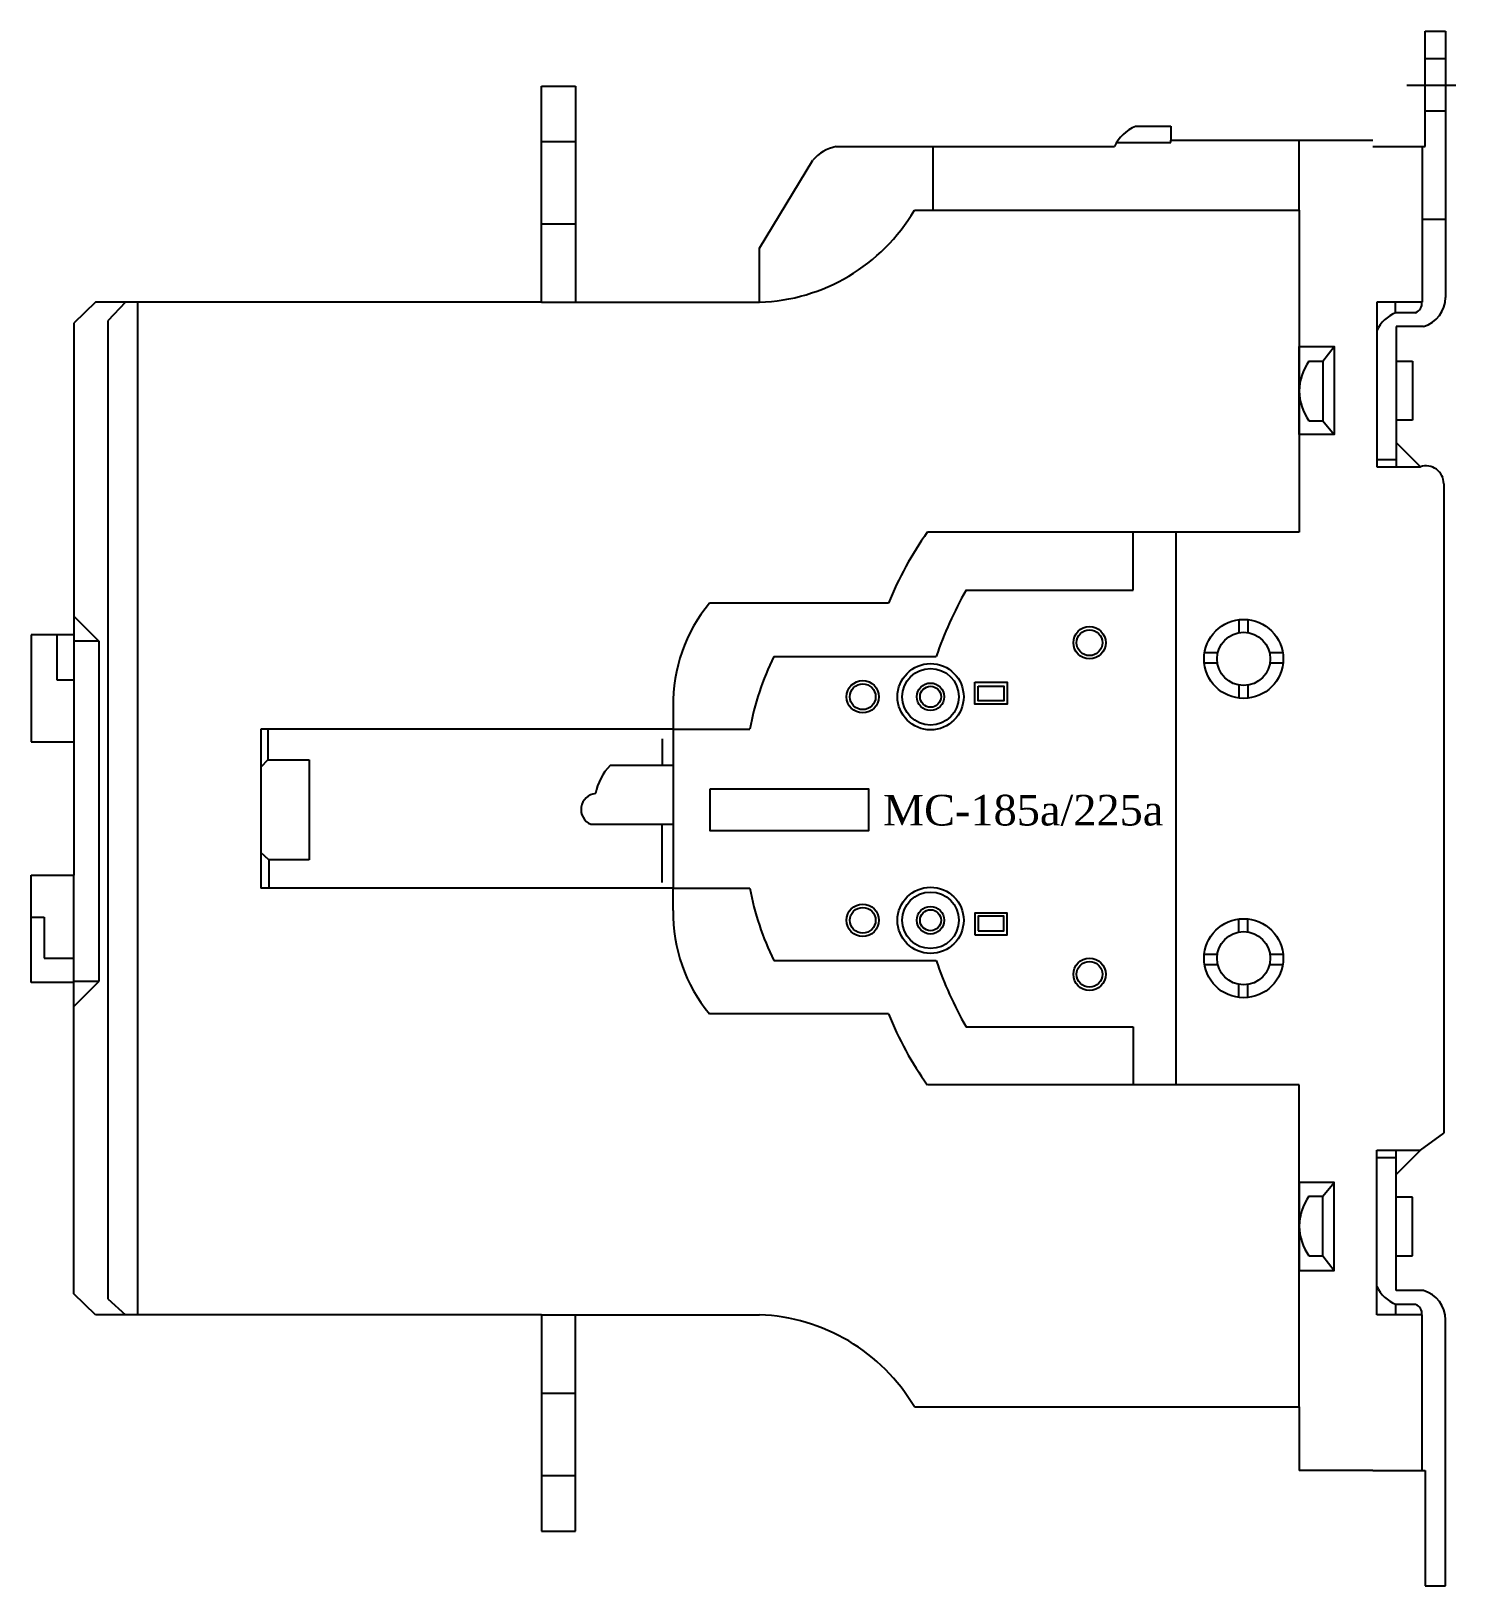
# Model space of a CAD drawing. Header units: millimetres. Extents: x 0 to 186, y 0 to 203.
import ezdxf

# ---------------------------------------------------------------- set-up
doc = ezdxf.new("R2010")
doc.units = ezdxf.units.MM
doc.styles.add('ss', font='romans.shx', dxfattribs={"height": 2.5, "bigfont": 'gsg1.shx'})

# ---------------------------------------------------------------- blocks, each defined once
blk = doc.blocks.new('CC MC185a')
at = {"color": 7}
for p, q in [((3492, 646.02), (3492, 661.08)), ((3492, 661.08), (3494.63, 661.08)), ((3494.63, 661.08), (3494.63, 626.33)), ((3492, 657.5), (3494.63, 657.5)), ((3376.71, 625.7), (3376.71, 653.92)), ((3376.71, 653.92), (3381.13, 653.92)), ((3381.13, 653.92), (3381.13, 625.7)), ((3489.58, 654.03), (3496, 654.03)), ((3492, 650.66), (3494.63, 650.66)), ((3454.2, 648.66), (3458.83, 648.66)), ((3458.83, 648.66), (3458.83, 646.87)), ((3376.71, 646.66), (3381.13, 646.66)), ((3415.14, 646.02), (3451.46, 646.02)), ((3427.77, 646.02), (3427.77, 637.71)), ((3451.76, 646.56), (3458.83, 646.56)), ((3458.83, 646.87), (3485.16, 646.87)), ((3458.83, 646.56), (3458.83, 646.87)), ((3475.57, 637.71), (3475.57, 646.87)), ((3485.16, 646.02), (3492, 646.02)), ((3491.58, 646.02), (3491.58, 627.07)), ((3405.14, 632.76), (3412.08, 644.23)), ((3425.35, 637.71), (3474.63, 637.71)), ((3474.63, 637.71), (3475.57, 637.71)), ((3475.57, 637.71), (3475.57, 595.69)), ((3376.71, 635.92), (3381.13, 635.92)), ((3491.58, 636.55), (3494.63, 636.55)), ((3405.14, 625.7), (3405.14, 632.76)), ((3491.58, 627.07), (3491.58, 625.7)), ((3318.53, 625.7), (3315.69, 622.96)), ((3376.71, 625.7), (3318.53, 625.7)), ((3322.43, 625.7), (3320.11, 623.28)), ((3324.01, 625.7), (3324.01, 493.56)), ((3376.71, 625.7), (3405.14, 625.7)), ((3491.58, 625.7), (3485.68, 625.7)), ((3485.68, 625.7), (3485.68, 604.22)), ((3488.1, 624.33), (3488.1, 625.7)), ((3315.69, 622.96), (3315.69, 582.32)), ((3320.11, 623.28), (3320.11, 495.67)), ((3490.74, 624.33), (3488.1, 624.33)), ((3491.79, 622.54), (3488.21, 622.54)), ((3488.21, 622.54), (3488.21, 618.02)), ((3478.63, 618.02), (3480.1, 619.91)), ((3476.84, 618.02), (3478.63, 618.02)), ((3478.63, 618.02), (3478.63, 610.22)), ((3488.21, 618.02), (3490.32, 618.02)), ((3488.21, 618.02), (3488.21, 610.33)), ((3490.32, 618.02), (3490.32, 610.33)), ((3476.84, 610.22), (3478.63, 610.22)), ((3478.63, 610.22), (3480.1, 608.43)), ((3490.32, 610.33), (3488.21, 610.33)), ((3488.21, 610.33), (3488.21, 607.38)), ((3488.21, 607.38), (3491.37, 604.22)), ((3488.21, 607.38), (3488.21, 604.22)), ((3485.68, 605.17), (3488.21, 605.17)), ((3485.68, 604.22), (3491.37, 604.22)), ((3494.42, 602.01), (3494.42, 517.25)), ((3475.57, 595.69), (3427.04, 595.69)), ((3453.88, 588.11), (3453.88, 595.69)), ((3459.47, 595.69), (3459.47, 523.57)), ((3421.98, 586.43), (3398.61, 586.43)), ((3432.09, 588.11), (3453.88, 588.11)), ((3315.69, 584.74), (3318.96, 581.48)), ((3315.69, 582.32), (3310.11, 582.32)), ((3310.11, 582.32), (3310.11, 568.32)), ((3313.48, 582.32), (3313.48, 576.43)), ((3315.69, 582.32), (3315.69, 568.32)), ((3467.68, 584.28), (3467.68, 582.58)), ((3468.84, 584.3), (3468.84, 582.6)), ((3318.96, 581.48), (3315.69, 581.48)), ((3318.96, 581.48), (3318.96, 537.05)), ((3407.03, 579.48), (3428.19, 579.48)), ((3463.18, 578.64), (3464.88, 578.64)), ((3463.22, 580.01), (3464.94, 580.01)), ((3471.68, 580.01), (3473.4, 580.01)), ((3471.74, 578.64), (3473.44, 578.64)), ((3313.48, 576.43), (3315.69, 576.43)), ((3467.68, 575.75), (3467.68, 574.04)), ((3468.84, 575.73), (3468.84, 574.03)), ((3393.87, 572.95), (3393.87, 570)), ((3310.11, 568.32), (3315.69, 568.32)), ((3315.69, 568.32), (3315.69, 550.95)), ((3393.87, 570), (3340.07, 570)), ((3340.07, 570), (3340.07, 549.26)), ((3341.01, 570), (3341.01, 566)), ((3392.5, 565.27), (3392.5, 568.74)), ((3393.87, 570), (3403.87, 570)), ((3393.87, 570), (3393.87, 549.26)), ((3341.01, 566), (3340.07, 565.05)), ((3341.01, 566), (3346.38, 566)), ((3346.38, 566), (3346.38, 552.95)), ((3393.87, 565.27), (3385.66, 565.27)), ((3383.13, 557.58), (3393.87, 557.58)), ((3392.4, 557.58), (3392.4, 550)), ((3341.12, 552.95), (3340.07, 553.89)), ((3346.38, 552.95), (3341.12, 552.95)), ((3341.12, 552.95), (3341.12, 549.26)), ((3310.11, 536.94), (3310.11, 550.95)), ((3310.11, 550.95), (3315.69, 550.95)), ((3315.69, 536.94), (3315.69, 550.95)), ((3393.87, 549.26), (3340.07, 549.26)), ((3393.87, 546.31), (3393.87, 549.26)), ((3393.87, 549.26), (3403.87, 549.26)), ((3310.11, 545.47), (3311.8, 545.47)), ((3311.8, 545.47), (3311.8, 540.1)), ((3467.68, 543.52), (3467.68, 545.22)), ((3468.84, 543.54), (3468.84, 545.23)), ((3311.8, 540.1), (3315.69, 540.1)), ((3407.03, 539.79), (3428.19, 539.79)), ((3463.18, 540.63), (3464.88, 540.63)), ((3471.74, 540.63), (3473.44, 540.63)), ((3463.22, 539.26), (3464.94, 539.26)), ((3471.68, 539.26), (3473.4, 539.26)), ((3315.69, 536.94), (3310.11, 536.94)), ((3315.69, 533.78), (3318.96, 537.05)), ((3318.96, 537.05), (3315.69, 537.05)), ((3315.69, 496.3), (3315.69, 536.94)), ((3467.68, 534.98), (3467.68, 536.68)), ((3468.84, 534.97), (3468.84, 536.67)), ((3421.98, 532.84), (3398.61, 532.84)), ((3432.09, 531.15), (3453.88, 531.15)), ((3453.88, 531.15), (3453.88, 523.57)), ((3475.57, 523.57), (3427.04, 523.57)), ((3475.57, 481.56), (3475.57, 523.57)), ((3491.37, 515.04), (3494.42, 517.25)), ((3485.68, 493.56), (3485.68, 515.04)), ((3485.68, 515.04), (3491.37, 515.04)), ((3485.68, 514.09), (3488.21, 514.09)), ((3488.21, 511.88), (3491.37, 515.04)), ((3488.21, 511.88), (3488.21, 515.04)), ((3488.21, 508.94), (3488.21, 511.88)), ((3478.63, 509.04), (3480.1, 510.83)), ((3476.84, 509.04), (3478.63, 509.04)), ((3478.63, 501.25), (3478.63, 509.04)), ((3490.32, 508.94), (3488.21, 508.94)), ((3488.21, 501.25), (3488.21, 508.94)), ((3490.32, 501.25), (3490.32, 508.94)), ((3476.84, 501.25), (3478.63, 501.25)), ((3478.63, 501.25), (3480.1, 499.35)), ((3488.21, 496.72), (3488.21, 501.25)), ((3488.21, 501.25), (3490.32, 501.25)), ((3318.53, 493.56), (3315.69, 496.3)), ((3320.11, 495.67), (3322.43, 493.56)), ((3491.79, 496.72), (3488.21, 496.72)), ((3376.71, 493.56), (3318.53, 493.56)), ((3376.71, 493.56), (3376.71, 465.34)), ((3376.71, 493.56), (3405.14, 493.56)), ((3381.13, 465.34), (3381.13, 493.56)), ((3491.58, 493.56), (3485.68, 493.56)), ((3490.74, 494.93), (3488.1, 494.93)), ((3488.1, 494.93), (3488.1, 493.56)), ((3491.58, 492.19), (3491.58, 493.56)), ((3491.58, 473.24), (3491.58, 492.19)), ((3494.63, 458.19), (3494.63, 492.93)), ((3376.71, 483.35), (3381.13, 483.35)), ((3425.35, 481.56), (3474.63, 481.56)), ((3474.63, 481.56), (3475.57, 481.56)), ((3475.57, 481.56), (3475.57, 473.24)), ((3485.16, 473.24), (3475.57, 473.24)), ((3485.16, 473.24), (3492, 473.24)), ((3492, 473.24), (3492, 458.19)), ((3376.71, 472.61), (3381.13, 472.61)), ((3376.71, 465.34), (3381.13, 465.34)), ((3492, 458.19), (3494.63, 458.19))]:
    blk.add_line(p, q, dxfattribs=at)
for points in [[(3475.57, 619.91), (3480.1, 619.91), (3480.1, 608.43), (3475.57, 608.43)], [(3433.25, 576.11), (3437.46, 576.11), (3437.46, 573.27), (3433.25, 573.27)], [(3433.67, 575.58), (3437.04, 575.58), (3437.04, 573.69), (3433.67, 573.69)], [(3398.71, 562.21), (3419.35, 562.21), (3419.35, 556.74), (3398.71, 556.74)], [(3433.25, 543.15), (3437.46, 543.15), (3437.46, 546), (3433.25, 546)], [(3433.67, 543.68), (3437.04, 543.68), (3437.04, 545.58), (3433.67, 545.58)], [(3475.57, 499.35), (3480.1, 499.35), (3480.1, 510.83), (3475.57, 510.83)]]:
    blk.add_lwpolyline(points, close=True, dxfattribs=at)
for centre, radius in [((3448.2, 581.27), 2.11), ((3448.2, 581.27), 1.68), ((3468.31, 579.16), 5.16), ((3468.31, 579.16), 3.47), ((3427.46, 574.22), 4.32), ((3418.61, 574.22), 2.11), ((3427.46, 574.22), 3.69), ((3418.61, 574.22), 1.68), ((3427.46, 574.22), 1.79), ((3427.46, 574.22), 1.37), ((3427.46, 545.05), 4.32), ((3427.46, 545.05), 3.69), ((3418.61, 545.05), 2.11), ((3418.61, 545.05), 1.68), ((3427.46, 545.05), 1.79), ((3427.46, 545.05), 1.37), ((3468.31, 540.1), 5.16), ((3468.31, 540.1), 3.47), ((3448.2, 538), 2.11), ((3448.2, 538), 1.68)]:
    blk.add_circle(centre, radius, dxfattribs=at)
for centre, radius, start, end in [((3456.26, 643.77), 5.3, 112.8896, 154.8638), ((3416.19, 640.73), 5.39, 101.2256, 139.5327), ((3404.29, 650.14), 24.46, 271.9708, 329.4286), ((3490.2, 625.61), 1.38, 292.8548, 3.9302), ((3490.71, 626.31), 3.92, 285.9303, 0.3299), ((3490.09, 619.84), 4.91, 113.7846, 153.6694), ((3482.21, 614.12), 6.64, 144.0562, 215.9438), ((3492.09, 602.01), 2.33, 0.0043, 108.1762), ((3462.53, 570.32), 43.63, 144.4427, 158.3364), ((3414.7, 573.2), 20.84, 140.5814, 180.6791), ((3475.98, 563.11), 50.51, 150.3345, 161.0939), ((3440.67, 563), 37.46, 153.9031, 169.227), ((3390.73, 560.33), 7.08, 135.7576, 169.8102), ((3383.95, 559.5), 2.09, 95.0636, 246.9911), ((3440.67, 556.26), 37.46, 190.773, 206.0969), ((3414.7, 546.07), 20.84, 179.3209, 219.4186), ((3475.98, 556.15), 50.51, 198.9061, 209.6655), ((3462.53, 548.94), 43.63, 201.6636, 215.5573), ((3482.21, 505.14), 6.64, 144.0562, 215.9438), ((3490.09, 499.43), 4.91, 206.3306, 246.2154), ((3490.71, 492.95), 3.92, 359.6701, 74.0697), ((3404.29, 469.12), 24.46, 30.5714, 88.0292), ((3490.2, 493.66), 1.38, 356.0698, 67.1452)]:
    blk.add_arc(centre, radius, start, end, dxfattribs=at)
at = {"color": 3, "insert": (3421.25, 561.42), "char_height": 4, "attachment_point": 1, "style": 'ss'}
blk.add_mtext_dynamic_manual_height_columns('{\\fTimes New Roman|b0|i0|c0|p18;MC-185a/225a}', width=34.4628, gutter_width=12.5, heights=[0], dxfattribs=at)

msp = doc.modelspace()

# ---------------------------------------------------------------- block references
msp.add_blockref('CC MC185a', (-3310.11, -458.19))

doc.saveas('drawing.dxf')
